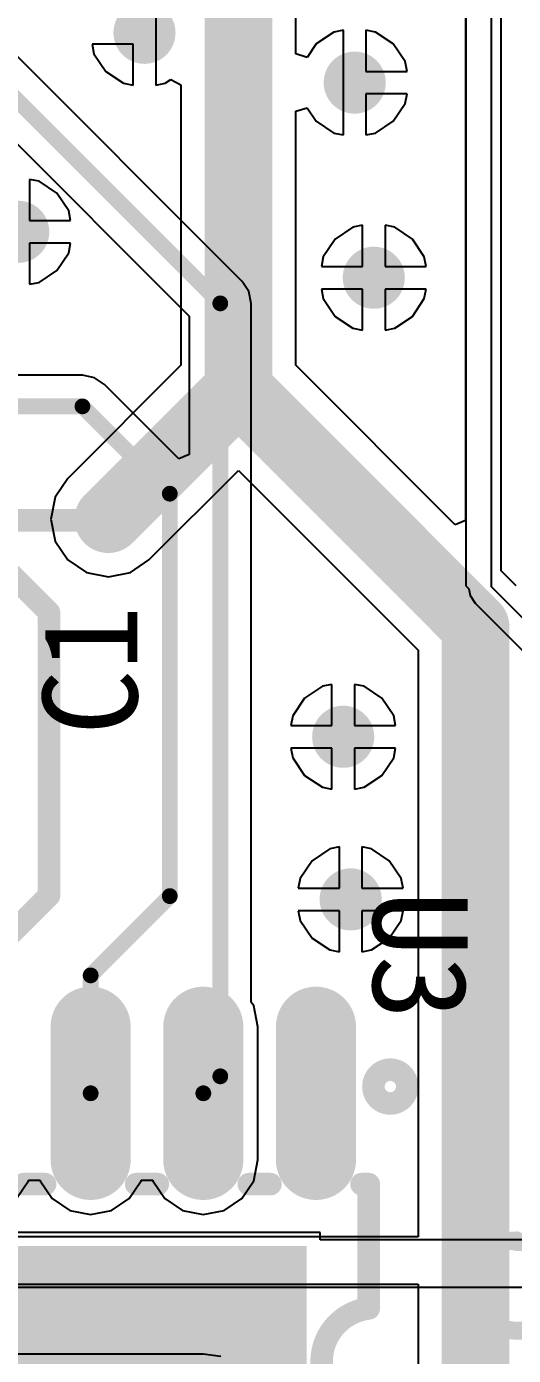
# Model space of a CAD drawing. Header units: millimetres. Extents: x 28 to 238, y 6 to 119.
# Drawn here: x 63.23 to 68.72, y 56.47 to 71.44 of the extents above; entities that cross this region are included whole.
import ezdxf

# ---------------------------------------------------------------- set-up
doc = ezdxf.new("R2010")
doc.units = ezdxf.units.MM
for name, color, linetype in [('BottomLayer', 5, 'Continuous'), ('KeepOutLayer', 6, 'Continuous'), ('Mechanical15', 56, 'Continuous'), ('MultiLayer', 9, 'Continuous'), ('TopLayer', 1, 'Continuous'), ('TopOverlay', 2, 'Continuous'), ('TopPaste', 8, 'Continuous'), ('TopSolder', 216, 'Continuous'), ('ViaHoleLayer', 16, 'Continuous')]:
    doc.layers.add(name, color=color, linetype=linetype)

# ---------------------------------------------------------------- blocks, each defined once
blk = doc.blocks.new('SRP12_34_25_P_4')
at = {"layer": 'TopOverlay', "const_width": 0.203}
blk.add_lwpolyline([(-9.5, 5.588, -1), (-8.484, 5.588)], format="xyb", dxfattribs=at)
for points in [[(-9.5, 5.588), (-9.5, 4.191)], [(-8.5, 5.588), (-8.5, 0.762)]]:
    blk.add_lwpolyline(points, dxfattribs=at)
at = {"layer": 'TopOverlay', "const_width": 0.102}
for points in [[(-9.551, 5.588, 1), (-9.449, 5.588, 1)], [(-9.551, 5.588, 1), (-9.449, 5.588, 1)], [(-8.551, 5.588, 1), (-8.449, 5.588, 1)], [(-8.535, 5.588, 1), (-8.433, 5.588, 1)]]:
    blk.add_lwpolyline(points, format="xyb", close=True, dxfattribs=at)
blk = doc.blocks.new('SOIC_8_EP_58')
at = {"layer": 'Mechanical15', "const_width": 0.00254}
blk.add_lwpolyline([(0.358, 0.128), (0.307, 0.179)], dxfattribs=at)
at = {"layer": 'Mechanical15', "const_width": 0.00127}
for points in [[(0.307, 0.179, 1), (0.308, 0.179, 1)], [(0.357, 0.128, 1), (0.359, 0.128, 1)]]:
    blk.add_lwpolyline(points, format="xyb", close=True, dxfattribs=at)
at = {"layer": 'TopLayer', "const_width": 0.7}
for points in [[(-3.773, 1.905), (-2.273, 1.905)], [(2.273, 1.905), (3.773, 1.905)], [(-3.773, 0.635), (-2.273, 0.635)], [(2.273, 0.635), (3.773, 0.635)], [(-3.773, -0.635), (-2.273, -0.635)], [(2.273, -0.635), (3.773, -0.635)], [(-3.773, -1.905), (-2.273, -1.905)], [(2.273, -1.905), (3.773, -1.905)]]:
    blk.add_lwpolyline(points, dxfattribs=at)
at = {"layer": 'TopLayer', "const_width": 0.35}
for points in [[(-3.948, 1.905, 1), (-3.598, 1.905, 1)], [(-2.448, 1.905, 1), (-2.098, 1.905, 1)], [(2.098, 1.905, 1), (2.448, 1.905, 1)], [(3.598, 1.905, 1), (3.948, 1.905, 1)], [(-3.948, 0.635, 1), (-3.598, 0.635, 1)], [(-2.448, 0.635, 1), (-2.098, 0.635, 1)], [(2.098, 0.635, 1), (2.448, 0.635, 1)], [(3.598, 0.635, 1), (3.948, 0.635, 1)], [(-3.948, -0.635, 1), (-3.598, -0.635, 1)], [(-2.448, -0.635, 1), (-2.098, -0.635, 1)], [(2.098, -0.635, 1), (2.448, -0.635, 1)], [(3.598, -0.635, 1), (3.948, -0.635, 1)], [(-3.948, -1.905, 1), (-3.598, -1.905, 1)], [(-2.448, -1.905, 1), (-2.098, -1.905, 1)], [(2.098, -1.905, 1), (2.448, -1.905, 1)], [(3.598, -1.905, 1), (3.948, -1.905, 1)]]:
    blk.add_lwpolyline(points, format="xyb", close=True, dxfattribs=at)
at = {"layer": 'TopLayer'}
blk.add_solid([(1.301, -1.7), (1.301, 1.7), (-1.199, -1.7), (-1.199, 1.7)], dxfattribs=at)
at = {"layer": 'TopOverlay'}
for points, const_width in [([(-2.908, 2.743, 1), (-3.289, 2.743, 1)], 0.254), ([(-3.353, 2.743, 1), (-3.226, 2.743, 1)], 0.127), ([(-2.972, 2.743, 1), (-2.845, 2.743, 1)], 0.127), ([(-2.063, 2.5, 1), (-1.936, 2.5, 1)], 0.127), ([(-2.063, 2.5, 1), (-1.936, 2.5, 1)], 0.127), ([(-2.063, 2.418, 1), (-1.936, 2.418, 1)], 0.127), ([(-0.663, 2.5, 1), (-0.536, 2.5, 1)], 0.127), ([(-0.663, 2.499, 1), (-0.536, 2.499, 1)], 0.127), ([(0.536, 2.499, 1), (0.663, 2.499, 1)], 0.127), ([(0.537, 2.5, 1), (0.664, 2.5, 1)], 0.127), ([(1.936, 2.5, 1), (2.063, 2.5, 1)], 0.127), ([(1.936, 2.5, 1), (2.063, 2.5, 1)], 0.127), ([(1.936, 2.418, 1), (2.063, 2.418, 1)], 0.127), ([(-2.063, 1.392, 1), (-1.936, 1.392, 1)], 0.127), ([(1.936, 1.392, 1), (2.063, 1.392, 1)], 0.127), ([(-2.063, 1.148, 1), (-1.936, 1.148, 1)], 0.127), ([(1.936, 1.148, 1), (2.063, 1.148, 1)], 0.127), ([(-2.063, 0.122, 1), (-1.936, 0.122, 1)], 0.127), ([(1.936, 0.122, 1), (2.063, 0.122, 1)], 0.127), ([(-2.063, -0.122, 1), (-1.936, -0.122, 1)], 0.127), ([(1.936, -0.122, 1), (2.063, -0.122, 1)], 0.127), ([(-2.063, -1.148, 1), (-1.936, -1.148, 1)], 0.127), ([(1.936, -1.148, 1), (2.063, -1.148, 1)], 0.127), ([(-2.063, -1.392, 1), (-1.936, -1.392, 1)], 0.127), ([(1.936, -1.392, 1), (2.063, -1.392, 1)], 0.127), ([(-2.063, -2.418, 1), (-1.936, -2.418, 1)], 0.127), ([(-2.063, -2.5, 1), (-1.936, -2.5, 1)], 0.127), ([(-2.063, -2.5, 1), (-1.936, -2.5, 1)], 0.127), ([(1.936, -2.418, 1), (2.063, -2.418, 1)], 0.127), ([(1.936, -2.5, 1), (2.063, -2.5, 1)], 0.127), ([(1.936, -2.5, 1), (2.063, -2.5, 1)], 0.127)]:
    blk.add_lwpolyline(points, format="xyb", close=True, dxfattribs=dict(at, const_width=const_width))
at = {"layer": 'TopOverlay', "const_width": 0.254}
for points in [[(-0.6, 2.5), (-2, 2.5)], [(-2, 2.418), (-2, 2.5)], [(2, 2.5), (0.6, 2.5)], [(2, 2.418), (2, 2.5)], [(-2, 1.148), (-2, 1.392)], [(2, 1.148), (2, 1.392)], [(-2, -0.122), (-2, 0.122)], [(2, -0.122), (2, 0.122)], [(-2, -1.392), (-2, -1.148)], [(2, -1.392), (2, -1.148)], [(-2, -2.5), (-2, -2.418)], [(2, -2.5), (-2, -2.5)], [(2, -2.5), (2, -2.418)]]:
    blk.add_lwpolyline(points, dxfattribs=at)
blk.add_lwpolyline([(0.599, 2.499, -0.885717), (-0.599, 2.499)], format="xyb", dxfattribs=at)
at = {"layer": 'TopPaste', "const_width": 0.7}
for points in [[(-3.773, 1.905), (-2.273, 1.905)], [(2.273, 1.905), (3.773, 1.905)], [(-3.773, 0.635), (-2.273, 0.635)], [(2.273, 0.635), (3.773, 0.635)], [(-3.773, -0.635), (-2.273, -0.635)], [(2.273, -0.635), (3.773, -0.635)], [(-3.773, -1.905), (-2.273, -1.905)], [(2.273, -1.905), (3.773, -1.905)]]:
    blk.add_lwpolyline(points, dxfattribs=at)
at = {"layer": 'TopPaste', "const_width": 0.35}
for points in [[(-3.948, 1.905, 1), (-3.598, 1.905, 1)], [(-2.448, 1.905, 1), (-2.098, 1.905, 1)], [(2.098, 1.905, 1), (2.448, 1.905, 1)], [(3.598, 1.905, 1), (3.948, 1.905, 1)], [(-3.948, 0.635, 1), (-3.598, 0.635, 1)], [(-2.448, 0.635, 1), (-2.098, 0.635, 1)], [(2.098, 0.635, 1), (2.448, 0.635, 1)], [(3.598, 0.635, 1), (3.948, 0.635, 1)], [(-3.948, -0.635, 1), (-3.598, -0.635, 1)], [(-2.448, -0.635, 1), (-2.098, -0.635, 1)], [(2.098, -0.635, 1), (2.448, -0.635, 1)], [(3.598, -0.635, 1), (3.948, -0.635, 1)], [(-3.948, -1.905, 1), (-3.598, -1.905, 1)], [(-2.448, -1.905, 1), (-2.098, -1.905, 1)], [(2.098, -1.905, 1), (2.448, -1.905, 1)], [(3.598, -1.905, 1), (3.948, -1.905, 1)]]:
    blk.add_lwpolyline(points, format="xyb", close=True, dxfattribs=at)
at = {"layer": 'TopPaste'}
blk.add_solid([(1.301, -1.7), (1.301, 1.7), (-1.199, -1.7), (-1.199, 1.7)], dxfattribs=at)
at = {"layer": 'TopSolder', "const_width": 0.903}
for points in [[(-3.773, 1.905), (-2.273, 1.905)], [(2.273, 1.905), (3.773, 1.905)], [(-3.773, 0.635), (-2.273, 0.635)], [(2.273, 0.635), (3.773, 0.635)], [(-3.773, -0.635), (-2.273, -0.635)], [(2.273, -0.635), (3.773, -0.635)], [(-3.773, -1.905), (-2.273, -1.905)], [(2.273, -1.905), (3.773, -1.905)]]:
    blk.add_lwpolyline(points, dxfattribs=at)
at = {"layer": 'TopSolder', "const_width": 0.452}
for points in [[(-3.998, 1.905, 1), (-3.547, 1.905, 1)], [(-2.498, 1.905, 1), (-2.047, 1.905, 1)], [(2.047, 1.905, 1), (2.498, 1.905, 1)], [(3.547, 1.905, 1), (3.998, 1.905, 1)], [(-3.998, 0.635, 1), (-3.547, 0.635, 1)], [(-2.498, 0.635, 1), (-2.047, 0.635, 1)], [(2.047, 0.635, 1), (2.498, 0.635, 1)], [(3.547, 0.635, 1), (3.998, 0.635, 1)], [(-3.998, -0.635, 1), (-3.547, -0.635, 1)], [(-2.498, -0.635, 1), (-2.047, -0.635, 1)], [(2.047, -0.635, 1), (2.498, -0.635, 1)], [(3.547, -0.635, 1), (3.998, -0.635, 1)], [(-3.998, -1.905, 1), (-3.547, -1.905, 1)], [(-2.498, -1.905, 1), (-2.047, -1.905, 1)], [(2.047, -1.905, 1), (2.498, -1.905, 1)], [(3.547, -1.905, 1), (3.998, -1.905, 1)]]:
    blk.add_lwpolyline(points, format="xyb", close=True, dxfattribs=at)
at = {"layer": 'TopSolder'}
blk.add_solid([(1.402, -1.802), (1.402, 1.802), (-1.301, -1.802), (-1.301, 1.802)], dxfattribs=at)

msp = doc.modelspace()

# ---------------------------------------------------------------- linework, layer by layer
msp.add_circle((70.558, 67.272), 39.25)
at = {"layer": 'BottomLayer'}
for p, q in [((66.263, 71.128), (66.263, 78.828)), ((68.176, 72.943), (68.176, 69.397)), ((68.579, 65.305), (68.579, 72.279)), ((64.684, 71.956), (64.684, 71.366)), ((64.684, 71.366), (64.684, 70.775)), ((66.691, 71.374), (66.491, 71.241)), ((66.8, 71.396), (66.691, 71.374)), ((66.8, 70.805), (66.8, 71.396)), ((67.162, 71.374), (67.054, 71.396)), ((67.054, 71.396), (67.054, 70.932)), ((67.362, 71.241), (67.162, 71.374)), ((64.43, 71.239), (63.966, 71.239)), ((63.966, 71.239), (63.988, 71.13)), ((63.988, 71.13), (64.121, 70.93)), ((64.43, 70.775), (64.43, 71.239)), ((66.39, 71.089), (66.263, 71.128)), ((66.491, 71.241), (66.39, 71.089)), ((67.496, 71.041), (67.362, 71.241)), ((67.517, 70.932), (67.496, 71.041)), ((64.121, 70.93), (64.321, 70.797)), ((64.792, 70.797), (64.856, 70.839)), ((64.856, 70.839), (64.968, 70.78)), ((66.8, 70.215), (66.8, 70.805)), ((67.054, 70.932), (67.517, 70.932)), ((64.321, 70.797), (64.43, 70.775)), ((64.684, 70.775), (64.792, 70.797)), ((64.968, 70.78), (64.968, 67.621)), ((67.517, 70.678), (67.054, 70.678)), ((67.054, 70.678), (67.054, 70.215)), ((67.496, 70.569), (67.517, 70.678)), ((66.263, 70.482), (66.39, 70.521)), ((66.39, 70.521), (66.491, 70.37)), ((67.362, 70.37), (67.496, 70.569)), ((66.263, 67.621), (66.263, 70.482)), ((66.491, 70.37), (66.691, 70.236)), ((67.162, 70.236), (67.362, 70.37)), ((66.691, 70.236), (66.8, 70.215)), ((67.054, 70.215), (67.162, 70.236)), ((63.37, 69.693), (63.261, 69.715)), ((63.261, 69.715), (63.261, 69.251)), ((63.57, 69.56), (63.37, 69.693)), ((63.703, 69.36), (63.57, 69.56)), ((63.725, 69.251), (63.703, 69.36)), ((68.176, 69.397), (68.176, 65.874)), ((63.261, 69.251), (63.725, 69.251)), ((66.906, 69.176), (66.707, 69.043)), ((67.015, 69.198), (66.906, 69.176)), ((67.015, 68.734), (67.015, 69.198)), ((67.378, 69.176), (67.269, 69.198)), ((67.269, 69.198), (67.269, 68.734)), ((67.577, 69.043), (67.378, 69.176)), ((66.707, 69.043), (66.573, 68.843)), ((67.711, 68.843), (67.577, 69.043)), ((63.725, 68.997), (63.261, 68.997)), ((63.261, 68.997), (63.261, 68.534)), ((63.57, 68.689), (63.703, 68.889)), ((63.703, 68.889), (63.725, 68.997)), ((66.573, 68.843), (66.551, 68.734)), ((66.551, 68.734), (67.015, 68.734)), ((67.269, 68.734), (67.733, 68.734)), ((67.733, 68.734), (67.711, 68.843)), ((63.37, 68.555), (63.57, 68.689)), ((63.261, 68.534), (63.37, 68.555)), ((67.015, 68.48), (66.551, 68.48)), ((66.551, 68.48), (66.573, 68.372)), ((67.015, 68.017), (67.015, 68.48)), ((67.733, 68.48), (67.269, 68.48)), ((67.269, 68.48), (67.269, 68.017)), ((67.711, 68.372), (67.733, 68.48)), ((66.573, 68.372), (66.707, 68.172)), ((67.577, 68.172), (67.711, 68.372)), ((66.707, 68.172), (66.906, 68.038)), ((67.378, 68.038), (67.577, 68.172)), ((66.906, 68.038), (67.015, 68.017)), ((67.269, 68.017), (67.378, 68.038)), ((64.968, 67.621), (63.692, 66.344)), ((68.058, 65.825), (66.263, 67.621)), ((63.692, 66.344), (63.552, 66.134)), ((64.608, 65.429), (65.616, 66.437)), ((65.616, 66.437), (67.642, 64.411)), ((63.552, 66.134), (63.502, 65.887)), ((63.502, 65.887), (63.552, 65.639)), ((68.176, 65.874), (68.058, 65.825)), ((63.552, 65.639), (63.692, 65.429)), ((63.692, 65.429), (63.902, 65.288)), ((64.398, 65.288), (64.608, 65.429)), ((63.902, 65.288), (64.15, 65.239)), ((64.15, 65.239), (64.398, 65.288)), ((68.747, 65.137), (68.579, 65.305)), ((67.642, 64.411), (67.642, 57.804)), ((66.562, 64.005), (66.362, 63.871)), ((66.67, 64.026), (66.562, 64.005)), ((66.67, 63.563), (66.67, 64.026)), ((67.033, 64.005), (66.924, 64.026)), ((66.924, 64.026), (66.924, 63.563)), ((67.233, 63.871), (67.033, 64.005)), ((66.362, 63.871), (66.228, 63.672)), ((67.366, 63.672), (67.233, 63.871)), ((66.228, 63.672), (66.207, 63.563)), ((67.388, 63.563), (67.366, 63.672)), ((66.207, 63.563), (66.67, 63.563)), ((66.924, 63.563), (67.388, 63.563)), ((66.67, 63.309), (66.207, 63.309)), ((66.207, 63.309), (66.228, 63.2)), ((66.228, 63.2), (66.362, 63)), ((66.67, 62.845), (66.67, 63.309)), ((67.388, 63.309), (66.924, 63.309)), ((66.924, 63.309), (66.924, 62.845)), ((67.233, 63), (67.366, 63.2)), ((67.366, 63.2), (67.388, 63.309)), ((66.362, 63), (66.562, 62.867)), ((67.033, 62.867), (67.233, 63)), ((66.562, 62.867), (66.67, 62.845)), ((66.924, 62.845), (67.033, 62.867)), ((66.645, 62.173), (66.446, 62.039)), ((66.754, 62.195), (66.645, 62.173)), ((66.754, 61.731), (66.754, 62.195)), ((67.117, 62.173), (67.008, 62.195)), ((67.008, 62.195), (67.008, 61.731)), ((67.317, 62.039), (67.117, 62.173)), ((66.446, 62.039), (66.312, 61.84)), ((67.45, 61.84), (67.317, 62.039)), ((66.312, 61.84), (66.291, 61.731)), ((67.472, 61.731), (67.45, 61.84)), ((66.291, 61.731), (66.754, 61.731)), ((67.008, 61.731), (67.472, 61.731)), ((66.754, 61.477), (66.291, 61.477)), ((66.291, 61.477), (66.312, 61.368)), ((66.754, 61.013), (66.754, 61.477)), ((67.472, 61.477), (67.008, 61.477)), ((67.008, 61.477), (67.008, 61.013)), ((67.45, 61.368), (67.472, 61.477)), ((66.312, 61.368), (66.446, 61.169)), ((67.317, 61.169), (67.45, 61.368)), ((66.446, 61.169), (66.645, 61.035)), ((67.117, 61.035), (67.317, 61.169)), ((66.645, 61.035), (66.754, 61.013)), ((67.008, 61.013), (67.117, 61.035)), ((67.642, 57.804), (55.196, 57.804)), ((55.839, 57.268), (67.642, 57.268)), ((67.642, 57.268), (67.642, 42.427))]:
    msp.add_line(p, q, dxfattribs=at)
at = {"layer": 'BottomLayer', "const_width": 0.762}
for points in [[(65.616, 67.352), (65.616, 81.534)], [(64.15, 65.887), (65.616, 67.352)], [(65.616, 67.352), (68.289, 64.679)], [(68.289, 42.427), (68.289, 64.679)]]:
    msp.add_lwpolyline(points, dxfattribs=at)
at = {"layer": 'BottomLayer'}
for points, const_width in [([(64.382, 71.366, 1), (64.732, 71.366, 1)], 0.35), ([(66.752, 70.805, 1), (67.102, 70.805, 1)], 0.35), ([(62.959, 69.124, 1), (63.309, 69.124, 1)], 0.35), ([(66.967, 68.607, 1), (67.317, 68.607, 1)], 0.35), ([(65.425, 67.352, 1), (65.806, 67.352, 1)], 0.381), ([(65.425, 67.352, 1), (65.806, 67.352, 1)], 0.381), ([(65.425, 67.352, 1), (65.806, 67.352, 1)], 0.381), ([(63.959, 65.887, 1), (64.34, 65.887, 1)], 0.381), ([(63.975, 65.887, 1), (64.325, 65.887, 1)], 0.35), ([(68.098, 64.679, 1), (68.479, 64.679, 1)], 0.381), ([(68.098, 64.679, 1), (68.479, 64.679, 1)], 0.381), ([(66.622, 63.436, 1), (66.972, 63.436, 1)], 0.35), ([(66.706, 61.604, 1), (67.056, 61.604, 1)], 0.35)]:
    msp.add_lwpolyline(points, format="xyb", close=True, dxfattribs=dict(at, const_width=const_width))
at = {"layer": 'KeepOutLayer', "const_width": 0.00645}
msp.add_lwpolyline([(34.052, 52.857, -3.804617), (64.049, 28.566)], format="xyb", dxfattribs=at)
msp.add_lwpolyline([(34.052, 52.857, -3.804617), (64.049, 28.566)], format="xyb", dxfattribs=at)
at = {"layer": 'MultiLayer', "const_width": 0.35}
for points in [[(64.382, 71.366, 1), (64.732, 71.366, 1)], [(66.752, 70.805, 1), (67.102, 70.805, 1)], [(62.959, 69.124, 1), (63.309, 69.124, 1)], [(66.967, 68.607, 1), (67.317, 68.607, 1)], [(63.975, 65.887, 1), (64.325, 65.887, 1)], [(66.622, 63.436, 1), (66.972, 63.436, 1)], [(66.706, 61.604, 1), (67.056, 61.604, 1)]]:
    msp.add_lwpolyline(points, format="xyb", close=True, dxfattribs=at)
at = {"layer": 'TopLayer'}
for p, q in [((68.468, 68.221), (68.468, 78.261)), ((68.18, 72.928), (68.18, 71.224)), ((65.659, 68.565), (62.894, 71.33)), ((68.18, 71.224), (68.18, 65.137)), ((62.502, 70.733), (65.062, 68.173)), ((65.735, 68.452), (65.659, 68.565)), ((65.761, 68.318), (65.735, 68.452)), ((65.761, 60.447), (65.761, 68.318)), ((65.062, 68.173), (65.062, 66.615)), ((68.468, 65.125), (68.468, 68.221)), ((63.858, 67.508), (59.393, 67.508)), ((63.992, 67.481), (63.858, 67.508)), ((64.105, 67.406), (63.992, 67.481)), ((64.945, 66.566), (64.105, 67.406)), ((65.062, 66.615), (64.945, 66.566)), ((68.18, 65.137), (68.213, 65.104)), ((69.619, 63.974), (68.468, 65.125)), ((68.213, 65.104), (68.229, 65.026)), ((68.229, 65.026), (68.285, 64.942)), ((68.285, 64.942), (68.974, 64.252)), ((65.789, 60.406), (65.761, 60.447)), ((65.836, 60.17), (65.789, 60.406)), ((65.836, 58.67), (65.836, 60.17)), ((65.789, 58.434), (65.836, 58.67)), ((63.116, 58.234), (63.249, 58.434)), ((63.249, 58.434), (63.25, 58.441)), ((63.25, 58.441), (63.38, 58.441)), ((63.38, 58.441), (63.381, 58.434)), ((63.381, 58.434), (63.515, 58.234)), ((64.386, 58.234), (64.519, 58.434)), ((64.519, 58.434), (64.52, 58.441)), ((64.52, 58.441), (64.65, 58.441)), ((64.65, 58.441), (64.651, 58.434)), ((64.651, 58.434), (64.785, 58.234)), ((65.656, 58.234), (65.789, 58.434)), ((63.515, 58.234), (63.714, 58.101)), ((64.186, 58.101), (64.386, 58.234)), ((64.785, 58.234), (64.984, 58.101)), ((65.456, 58.101), (65.656, 58.234)), ((63.714, 58.101), (63.95, 58.054)), ((63.95, 58.054), (64.186, 58.101)), ((64.984, 58.101), (65.22, 58.054)), ((65.22, 58.054), (65.456, 58.101)), ((66.539, 57.851), (62.631, 57.851)), ((66.539, 57.769), (66.539, 57.851)), ((69.514, 57.769), (66.539, 57.769)), ((61.34, 57.235), (69.514, 57.235)), ((65.22, 56.48), (61.34, 56.48)), ((65.419, 56.454), (65.22, 56.48))]:
    msp.add_line(p, q, dxfattribs=at)
for points, const_width in [([(64.382, 71.366, 1), (64.732, 71.366, 1)], 0.35), ([(66.752, 70.805, 1), (67.102, 70.805, 1)], 0.35), ([(62.959, 69.124, 1), (63.309, 69.124, 1)], 0.35), ([(66.967, 68.607, 1), (67.317, 68.607, 1)], 0.35), ([(65.367, 68.318, 1), (65.456, 68.318, 1)], 0.0889), ([(65.367, 68.318, 1), (65.456, 68.318, 1)], 0.0889), ([(63.814, 67.158, 1), (63.902, 67.158, 1)], 0.0889), ([(63.814, 67.158, 1), (63.902, 67.158, 1)], 0.0889), ([(63.975, 65.887, 1), (64.325, 65.887, 1)], 0.35), ([(64.798, 66.174, 1), (64.887, 66.174, 1)], 0.0889), ([(64.798, 66.174, 1), (64.887, 66.174, 1)], 0.0889), ([(64.073, 65.873, 1), (64.2, 65.873, 1)], 0.127), ([(64.073, 65.873, 1), (64.2, 65.873, 1)], 0.127), ([(64.086, 65.887, 1), (64.213, 65.887, 1)], 0.127), ([(63.417, 64.838, 1), (63.544, 64.838, 1)], 0.127), ([(63.417, 64.838, 1), (63.544, 64.838, 1)], 0.127), ([(66.622, 63.436, 1), (66.972, 63.436, 1)], 0.35), ([(66.706, 61.604, 1), (67.056, 61.604, 1)], 0.35), ([(63.417, 61.645, 1), (63.544, 61.645, 1)], 0.127), ([(63.417, 61.645, 1), (63.544, 61.645, 1)], 0.127), ([(64.798, 61.641, 1), (64.887, 61.641, 1)], 0.0889), ([(64.798, 61.641, 1), (64.887, 61.641, 1)], 0.0889), ([(63.906, 60.748, 1), (63.995, 60.748, 1)], 0.0889), ([(63.906, 60.748, 1), (63.995, 60.748, 1)], 0.0889), ([(65.367, 59.611, 1), (65.456, 59.611, 1)], 0.0889), ([(65.367, 59.611, 1), (65.456, 59.611, 1)], 0.0889), ([(63.906, 59.42, 1), (63.995, 59.42, 1)], 0.0889), ([(65.176, 59.42, 1), (65.265, 59.42, 1)], 0.0889)]:
    msp.add_lwpolyline(points, format="xyb", close=True, dxfattribs=dict(at, const_width=const_width))
for points, const_width in [([(62.646, 71.083), (65.412, 68.318)], 0.178), ([(65.412, 59.611), (65.412, 68.318)], 0.178), ([(58.453, 67.158), (63.858, 67.158)], 0.178), ([(63.858, 67.158), (64.843, 66.174)], 0.178), ([(64.843, 61.641), (64.843, 66.174)], 0.178), ([(62.445, 65.873), (64.136, 65.873)], 0.254), ([(62.445, 65.873), (63.48, 64.838)], 0.254), ([(64.136, 65.873), (64.15, 65.887)], 0.254), ([(63.48, 61.645), (63.48, 64.838)], 0.254), ([(62.68, 60.845), (63.48, 61.645)], 0.254), ([(63.95, 60.748), (64.843, 61.641)], 0.178), ([(63.95, 59.42), (63.95, 60.748)], 0.178), ([(65.22, 59.42), (65.412, 59.611)], 0.178)]:
    msp.add_lwpolyline(points, dxfattribs=dict(at, const_width=const_width))
at = {"layer": 'ViaHoleLayer', "const_width": 0.2}
for points in [[(64.457, 71.366, 1), (64.657, 71.366, 1)], [(66.827, 70.805, 1), (67.027, 70.805, 1)], [(63.034, 69.124, 1), (63.234, 69.124, 1)], [(67.042, 68.607, 1), (67.242, 68.607, 1)], [(64.05, 65.887, 1), (64.25, 65.887, 1)], [(66.697, 63.436, 1), (66.897, 63.436, 1)], [(66.781, 61.604, 1), (66.981, 61.604, 1)]]:
    msp.add_lwpolyline(points, format="xyb", close=True, dxfattribs=at)

# ---------------------------------------------------------------- block references
for name, p, rotation in [('SRP12_34_25_P_4', (74.338, 66.246), 90), ('SOIC_8_EP_58', (64.585, 56.397), 270)]:
    msp.add_blockref(name, p, dxfattribs=dict(rotation=rotation))

# ---------------------------------------------------------------- texts
at = {"layer": 'TopOverlay'}
for s, rotation, p in [('C1', 90, (64.477, 63.459)), ('U3', 270, (67.132, 61.697))]:
    msp.add_text(s, height=1.0668, rotation=rotation, dxfattribs=at).set_placement(p)

doc.saveas('drawing.dxf')
